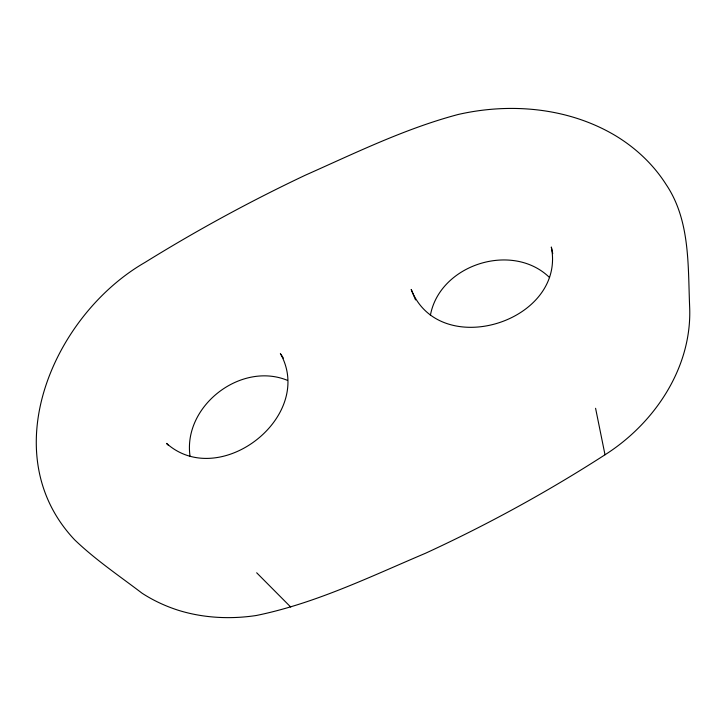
<?xml version="1.0" encoding="UTF-8"?>
<svg xmlns="http://www.w3.org/2000/svg" width="726" height="726" viewBox="0 0 726 726"><rect width="100%" height="100%" fill="white"/><g stroke="black" fill="none" stroke-linecap="round" stroke-linejoin="round"><path stroke-width="1.09" d="M430.391 315.338C439.711 264.364 512.665 241.359 549.609 277.613M605.012 454.775C654.616 423.303 692.078 367.519 689.664 307.279C687.885 265.988 690.417 220.568 666.15 184.549C653.418 164.439 635.622 147.805 615.285 135.553C568.467 107.684 510.668 102.493 458.142 114.49C405.117 128.566 355.431 152.95 305.455 175.138C250.352 201.184 196.737 230.369 144.928 262.467C53.751 314.912 -7.042 453.16 74.597 539.772C95.306 559.692 119.309 575.89 142.124 593.251C153.631 600.711 166.181 606.482 179.268 610.575C204.124 618.116 230.641 619.369 256.269 615.503C315.32 603.46 370.278 576.653 425.463 553.276C487.527 524.689 547.576 491.783 605.012 454.775L595.583 408.293M287.46 380.36C240.651 361.149 182.507 406.415 190.094 456.536M256.668 572.778L290.709 607.027M168.069 445.038L166.535 443.386C219.688 490.803 315.638 416.379 280.345 353.444M280.944 354.379L283.358 358.118M415.535 299.902L411.197 289.447C439.484 361.303 566.298 321.772 551.315 247.012L552.74 253.592"/></g></svg>
